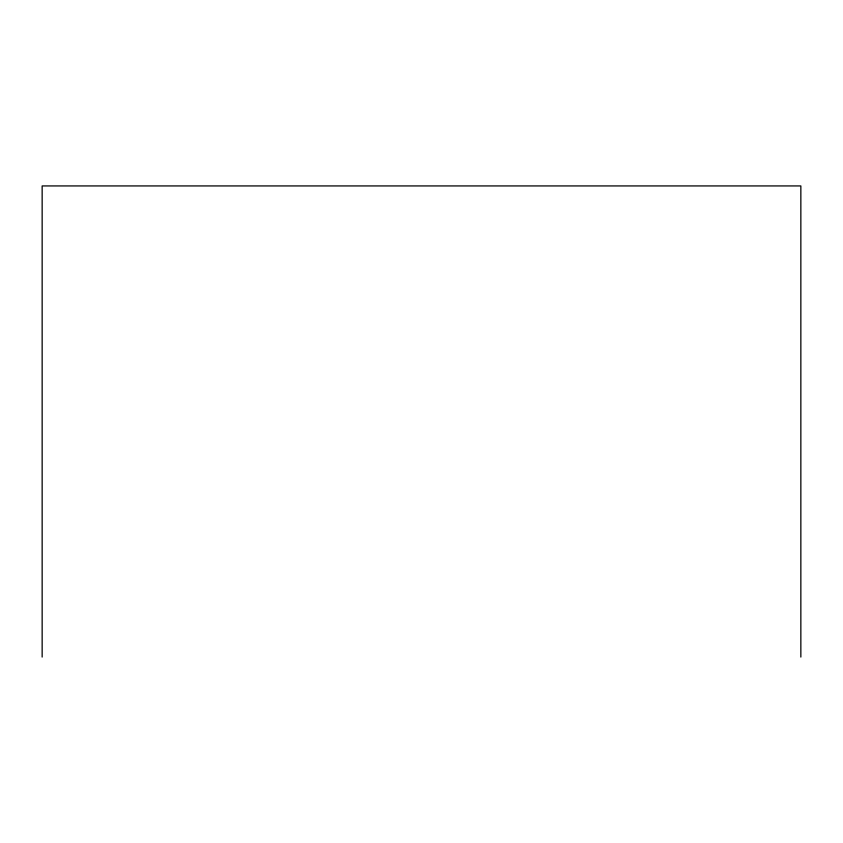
<?xml version="1.0" encoding="UTF-8"?>
<svg xmlns="http://www.w3.org/2000/svg" width="843" height="843" viewBox="0 0 843 843"><rect width="100%" height="100%" fill="white"/><g stroke="black" fill="none" stroke-linecap="round" stroke-linejoin="round"><path stroke-width="1.26" d="M800.85 657.066L800.85 185.934L42.15 185.934L42.15 657.066"/></g></svg>
